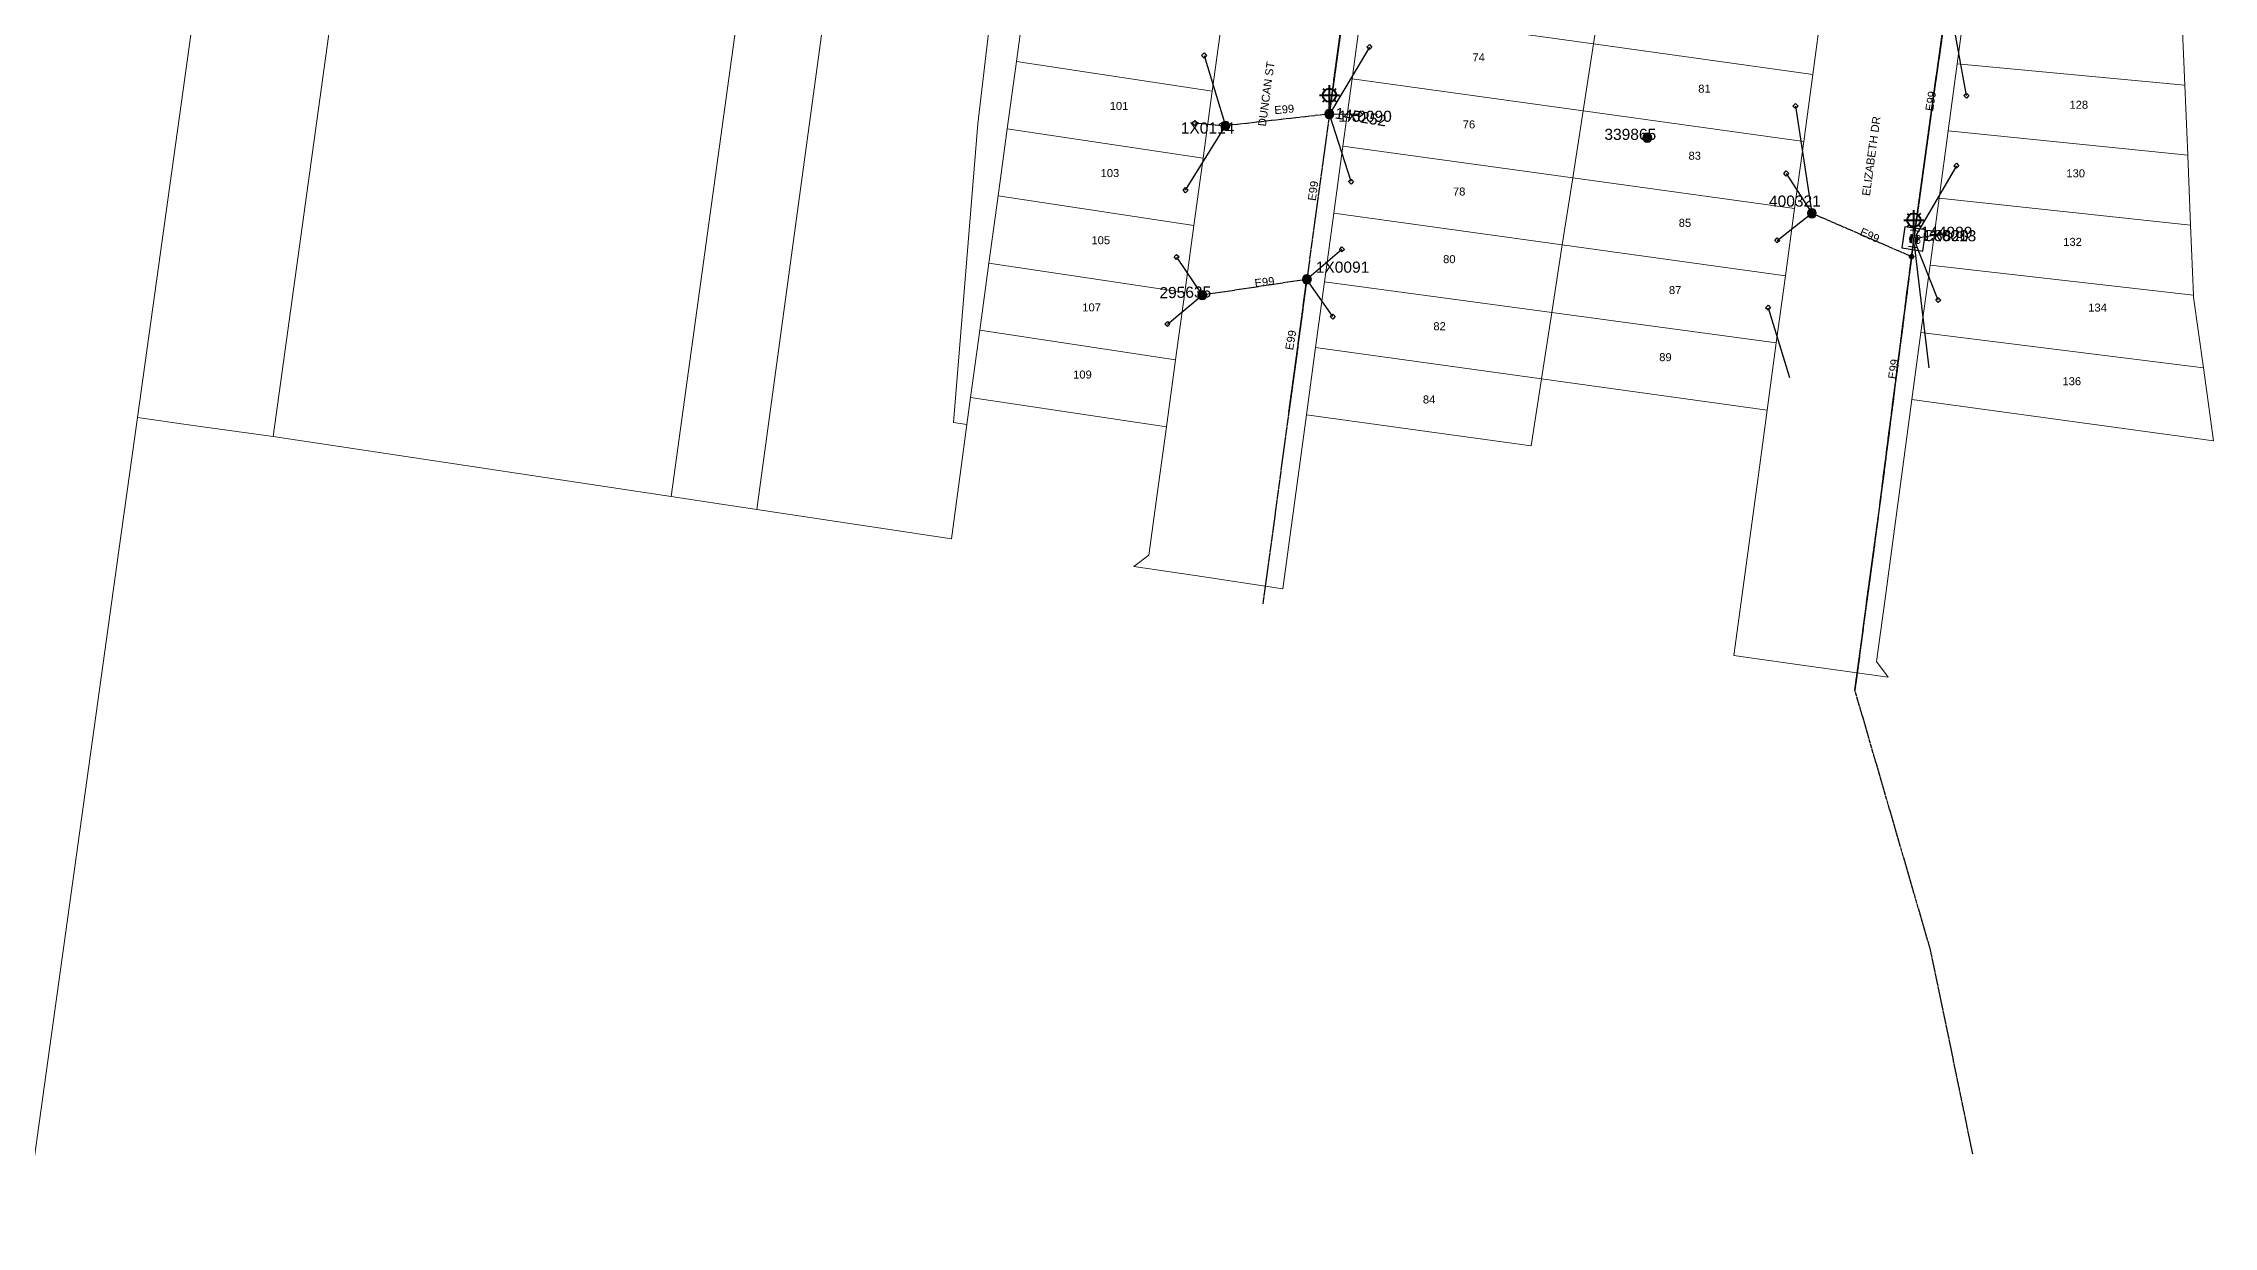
# Model space of a CAD drawing. Header units: metres. Extents: x 285484 to 287894, y 6116737 to 6119204.
# Drawn here: x 287388.4 to 287876.6, y 6117305.4 to 6117571.5 of the extents above; entities that cross this region are included whole.
import ezdxf
from ezdxf.enums import TextEntityAlignment as Align

# ---------------------------------------------------------------- set-up
doc = ezdxf.new("R2010")
doc.units = ezdxf.units.M
doc.linetypes.add('Cable Exist OH', pattern=[1, 1, 0])
doc.layers.get('0').update_dxf_attribs({"color": 6})
doc.layers.add('Cadastre Land Parcels_SP_EXT', color=7, linetype='Continuous', lineweight=5)
doc.layers.add('Cadastre Roads_SP_EXT', color=7, linetype='Continuous', lineweight=5)
for name, color, linetype in [('Equip_LV_EXT', 7, 'Continuous'), ('Equip_SP_HV_EXT', 7, 'Continuous'), ('Equip_SP_SL_EXT', 7, 'Continuous'), ('Mains_HV_EXT', 7, 'Continuous'), ('Mains_LV_EXT', 7, 'Continuous'), ('Mains_SL_EXT', 7, 'Continuous'), ('Services_SP_EXT', 7, 'Continuous'), ('SupportsOH_SP_TR_HV_LV_SL_EXT', 7, 'Continuous')]:
    doc.layers.add(name, color=color, linetype=linetype)
doc.styles.add('iecARIAL', font='arial.ttf', dxfattribs={"height": 2})
doc.styles.add('POLE_LABEL', font='arial.ttf')
doc.styles.get("Standard").update_dxf_attribs({"font": 'arial.ttf'})

# ---------------------------------------------------------------- blocks, each defined once
blk = doc.blocks.new('SL_LANTERN_EXT')
at = {"lineweight": 40}
for p, q in [((-1.46, 5.68), (-1.06, 5.28)), ((0, 1.97), (0, 6.47)), ((1.46, 5.68), (1.06, 5.28)), ((-2.25, 4.22), (2.25, 4.22)), ((-1.46, 2.76), (-1.06, 3.16)), ((0, 0), (0, 2.72)), ((1.46, 2.76), (1.06, 3.16))]:
    blk.add_line(p, q, dxfattribs=at)
blk.add_circle((0, 4.22), 1.5, dxfattribs=at)
at = {"style": 'iecARIAL', "flags": 8}
blk.add_attdef('ASSET_NUM', (1.5, 1.5), '', height=2.5, dxfattribs=at)
for tag, p, height, flags in [('OPERATING_VOLTAGE', (0.98, -1.65), 0.2, 9), ('ORIENTATION', (0.98, -1.85), 0.2, 9), ('OWNED_BY', (0.98, -2.05), 0.2, 9), ('STATE', (0.98, -2.25), 0.2, 9), ('CONSTRUCTED_VOLTAGE', (0.98, -0.65), 0.2, 9), ('CONTROL_TYPE', (0.98, -0.85), 0.2, 9), ('LANTERN_PURPOSE', (0.98, -1.05), 0.2, 9), ('LANTERN_TYPE', (0.98, -1.25), 0.2, 9), ('NO_PHASES', (0.98, -1.45), 0.2, 9), ('USAGE', (0.98, -2.45), 0.2, 9), ('CEXIST', (0.98, -2.65), 0.2, 9), ('CNEW', (0.98, -2.85), 0.2, 9), ('CNUMBER', (0.98, -3.05), 0.2, 9), ('CREMOVE', (0.98, -3.25), 0.2, 9), ('CREPLACE', (0.98, -3.45), 0.2, 9), ('LKINGHEIGHT', (0.98, -3.65), 0.2, 9), ('LBRACKET', (0.98, -3.85), 0.2, 9), ('LBRACKETVOCAB', (0.98, -4.05), 0.2, 9), ('LCATEGORY', (0.98, -4.25), 0.2, 9), ('LCHARGE1', (0.98, -4.45), 0.2, 9), ('LCHARGE1PERCENT', (0.98, -4.65), 0.2, 9), ('LCHARGE2', (0.98, -4.85), 0.2, 9), ('LCHARGE2PERCENT', (0.98, -5.05), 0.2, 9), ('LNUMBER', (2.18, -3.25), 2.5, 8), ('STREETNAME', (0.98, -9.25), 0.2, 9), ('SUBURB', (0.98, -9.45), 0.2, 1), ('LCHARGE3', (0.98, -5.25), 0.2, 9), ('LCHARGE3PERCENT', (0.98, -5.45), 0.2, 9), ('LEXIST', (0.98, -5.65), 0.2, 9), ('LLAMP', (0.98, -5.85), 0.2, 9), ('LLAMPVOCAB', (0.98, -6.05), 0.2, 9), ('LMAST', (0.98, -6.25), 0.2, 9), ('LMASTVOCAB', (0.98, -6.45), 0.2, 9), ('LNEW', (0.98, -6.65), 0.2, 9), ('LANTNUMBER', (0.98, -6.85), 0.2, 9), ('LOUTREACH', (0.98, -7.25), 0.2, 9), ('LOUTREACHVOCAB', (0.98, -7.45), 0.2, 9), ('LRATECODE', (0.98, -7.65), 0.2, 9), ('LREMOVE', (0.98, -7.85), 0.2, 9), ('LREPLACE', (0.98, -8.05), 0.2, 9), ('LTYPE', (0.98, -8.25), 0.2, 9), ('LTYPEVOCAB', (0.98, -8.45), 0.2, 9), ('LEGEND', (0.98, -8.65), 0.2, 9), ('LOCATION', (0.98, -8.85), 0.2, 9), ('NOTES', (0.98, -9.05), 0.2, 9)]:
    blk.add_attdef(tag, p, '', height=height, dxfattribs=dict(flags=flags))
blk = doc.blocks.new('CCP_EXT')
blk.add_wipeout([(0, 0.57), (0.57, 0), (0, -0.57), (-0.57, 0)])
blk.add_lwpolyline([(-0.57, 0), (0, 0.57), (0.57, 0), (0, -0.57), (-0.57, 0)])
at = {"flags": 1}
blk.add_attdef('Z', (0, 0), '', height=0.2, dxfattribs=at)
at = {"flags": 9}
for tag, p in [('CCP_TYPE', (0, 0)), ('CONSTRUCTED_VOLTAGE', (0, -0.2)), ('OPERATING_VOLTAGE', (0, -0.6)), ('ORIENTATION', (0, -0.8)), ('OWNED_BY', (0, -1)), ('STATE', (0, -1.8)), ('NO_PHASES', (0, -0.4)), ('USAGE', (0, -1.2)), ('LEGEND', (0, -1.4)), ('LIFE_SUPPORT', (0, -1.6)), ('NOTES', (0, -2))]:
    blk.add_attdef(tag, text='', height=0.2, dxfattribs=at).set_placement(p, align=Align.MIDDLE_LEFT)
blk = doc.blocks.new('POLE_EXT')
blk.add_hatch(color=256).paths.add_polyline_path([(-1, 0, 1), (1, 0, 1)])
blk.add_lwpolyline([(-1, 0, 1), (1, 0, 1)], format="xyb", close=True)
for tag, height, flags, p in [('pNumber', 2.5, 8, (-17.84, 2.07)), ('OWNED_BY', 0.2, 9, (1.35, -0.4)), ('SPECIAL_USE', 0.2, 9, (1.35, -0.8)), ('STATE', 0.2, 9, (1.35, -1)), ('cLV', 0.2, 9, (1.35, -1.4)), ('hDepth', 0.2, 9, (1.35, -1.6)), ('hDia', 0.2, 9, (1.35, -1.8)), ('cHV', 0.2, 9, (1.35, -2)), ('cLinedev', 0.2, 9, (1.35, -3.4)), ('pExisting', 0.2, 9, (1.35, -3.8)), ('pFooting', 0.2, 9, (1.35, -4.4)), ('pNew', 0.2, 9, (1.35, -4.6)), ('PARENT', 0.2, 9, (1.35, -0.6)), ('USAGE', 0.2, 9, (1.35, -1.2)), ('LBRACKET', 0.2, 9, (1.35, -2.2)), ('LExisting', 0.2, 9, (1.35, -2.4)), ('LANTNUMBER', 0.2, 9, (1.35, -2.6)), ('LOther', 0.2, 9, (1.35, -2.8)), ('LRemove', 0.2, 9, (1.35, -3)), ('LEGEND', 0.2, 9, (1.35, -3.2)), ('LOCATION', 0.2, 9, (1.35, -3.6)), ('PFNUMBER', 0.2, 9, (1.35, -4)), ('NEWPFNUMBER', 0.2, 9, (1.35, -4.2)), ('pRelocate', 0.2, 9, (1.35, -5)), ('pRemove', 0.2, 9, (1.35, -5.2)), ('pReplace', 0.2, 9, (1.35, -5.4)), ('pStay', 0.2, 9, (1.35, -5.6)), ('pType', 0.2, 9, (1.35, -5.8)), ('cspan', 0.2, 9, (1.35, -6)), ('STREETNAME', 0.2, 9, (1.35, -6.2)), ('SUBURB', 0.2, 9, (1.35, -6.4)), ('OPERATED_BY', 0.2, 9, (1.36, -7.01)), ('NOTES', 0.2, 9, (1.35, -6.6)), ('MAINTAINED_BY', 0.2, 9, (1.36, -6.81))]:
    blk.add_attdef(tag, text='', height=height, dxfattribs=dict(flags=flags)).set_placement(p, align=Align.MIDDLE_LEFT)
at = {"style": 'POLE_LABEL'}
for tag, height, flags, p in [('STRUCTURE_PLANT_NUMBER', 0.2, 9, (1.35, 0.03)), ('ASSET_NUM', 2.5, 8, (2, 2)), ('STREET_CODE', 0.2, 9, (1.35, -0.2))]:
    blk.add_attdef(tag, text='', height=height, dxfattribs=dict(at, flags=flags)).set_placement(p, align=Align.MIDDLE_LEFT)
at = {"flags": 1}
blk.add_attdef('Z', (1.35, -7.33), '', height=0.2, dxfattribs=at)
blk = doc.blocks.new('HV_LOAD_BREAK_EXT')
blk.add_lwpolyline([(-2.4, -2.4), (2.4, -2.4), (2.4, 2.4), (-2.4, 2.4)], close=True)
at = {"insert": (-1.1, 0.99), "char_height": 2, "width": 2.9628, "attachment_point": 1}
blk.add_mtext('{\\Fisocp|c0;LB}', dxfattribs=at)
for tag, height, flags, p in [('STREET_CODE', 0.2, 9, (1.5, 0)), ('ASSET_NUM', 2.5, 8, (2, 2)), ('ACTUAL_STATUS', 0.2, 9, (1.5, -0.2)), ('CONSTRUCTED_VOLTAGE', 0.2, 9, (1.5, -0.4)), ('OPERATING_VOLTAGE', 0.2, 9, (1.5, -0.8)), ('ORIENTATION', 0.2, 9, (1.5, -1)), ('OWNED_BY', 0.2, 9, (1.5, -1.2)), ('OPERATED_BY', 0.2, 9, (1.5, -1.4)), ('STATE', 0.2, 9, (1.5, -1.8)), ('SWITCH_TYPE', 0.2, 9, (1.5, -2)), ('STREETNAME', 0.2, 9, (1.5, -2.8)), ('SUBURB', 0.2, 9, (1.5, -3)), ('Z', 0.2, 1, (1.5, -3.6)), ('NO_PHASES', 0.2, 9, (1.5, -0.6)), ('MAINTAINED_BY', 0.2, 9, (1.5, -1.6)), ('USAGE', 0.2, 9, (1.5, -2.2)), ('LEGEND', 0.2, 9, (1.5, -2.4)), ('LOCATION', 0.2, 9, (1.5, -2.6)), ('NOTES', 0.2, 9, (1.5, -3.2)), ('LABEL_ALIGNMENT', 0.2, 9, (1.5, -3.4))]:
    blk.add_attdef(tag, text='', height=height, dxfattribs=dict(flags=flags)).set_placement(p, align=Align.MIDDLE_LEFT)
blk = doc.blocks.new('End Shackle_EXT')
blk.add_wipeout([(0, 0.25), (1.81, 0.25), (1.82, -0.25), (0, -0.25)])
blk.add_line((1.81, -1), (1.81, 1))
at = {"flags": 1}
blk.add_attdef('Z', (0, 0), '', height=0.2, dxfattribs=at)
at = {"flags": 9}
for tag, p in [('CONNECTOR_TYPE', (0, 0)), ('CONSTRUCTED_VOLTAGE', (0, -0.2)), ('OPERATING_VOLTAGE', (0, -0.6)), ('ORIENTATION', (0, -0.8)), ('OWNED_BY', (0, -1)), ('STATE', (0, -1.2)), ('NO_PHASES', (0, -0.4)), ('USAGE', (0, -1.4)), ('NOTES', (0, -1.6))]:
    blk.add_attdef(tag, text='', height=0.2, dxfattribs=at).set_placement(p, align=Align.MIDDLE_LEFT)
blk = doc.blocks.new('CONNECTOR_NODE_EXT')
h = blk.add_hatch(color=256)
edge = h.paths.add_edge_path()
edge.add_arc((0, 0), 0.5, 0, 360)
blk.add_circle((0, 0), 0.5)
at = {"flags": 1}
blk.add_attdef('Z', (0, 0), '', height=0.2, dxfattribs=at)
at = {"flags": 9}
for tag, p in [('CONNECTOR_TYPE', (0, 0)), ('CONSTRUCTED_VOLTAGE', (0, -0.2)), ('OPERATING_VOLTAGE', (0, -0.6)), ('ORIENTATION', (0, -0.8)), ('SUBTYPE', (0, -1)), ('NO_PHASES', (0, -0.4)), ('USAGE', (0, -1.2)), ('NOTES', (0, -1.4))]:
    blk.add_attdef(tag, text='', height=0.2, dxfattribs=at).set_placement(p, align=Align.MIDDLE_LEFT)

msp = doc.modelspace()

# ---------------------------------------------------------------- linework, layer by layer
at = {"layer": 'Cadastre Land Parcels_SP_EXT', "linetype": 'Continuous'}
for points in [[(287377.41, 6117256.97), (287405.41, 6117457.46), (287409.58, 6117487.31), (287437.08, 6117684.26), (287251.14, 6117711.18), (287234.53, 6117713.59), (287215.5, 6117716.34), (287186.65, 6117711.08), (287185.51, 6117709.65), (287149.04, 6117663.93), (286975.06, 6117390.66), (286863.28, 6117135.24)], [(287377.41, 6117256.97), (287405.41, 6117457.46), (287409.58, 6117487.31), (287437.08, 6117684.26), (287251.14, 6117711.18), (287234.53, 6117713.59), (287215.5, 6117716.34), (287186.65, 6117711.08), (287185.51, 6117709.65), (287149.04, 6117663.93), (286975.06, 6117390.66), (286863.28, 6117135.24)], [(287607.1, 6117625.46), (287598.6, 6117553.38), (287593.17, 6117486.2), (287596.18, 6117485.78), (287597.01, 6117491.87), (287599.07, 6117506.98), (287601.13, 6117522.08), (287603.19, 6117537.19), (287605.25, 6117552.29), (287607.31, 6117567.4), (287609.37, 6117582.5)]]:
    msp.add_lwpolyline(points, dxfattribs=at)
for points in [[(287556.89, 6117666.9), (287467.37, 6117679.87), (287440.14, 6117483.05), (287529.65, 6117469.55), (287556.89, 6117666.9)], [(287556.89, 6117666.9), (287467.37, 6117679.87), (287440.14, 6117483.05), (287529.65, 6117469.55), (287556.89, 6117666.9)], [(287594.95, 6117476.77), (287596.18, 6117485.78), (287593.17, 6117486.2), (287598.6, 6117553.38), (287607.1, 6117625.46), (287574.4, 6117629.68), (287571.19, 6117630.09), (287548.91, 6117466.65), (287592.67, 6117460.05), (287594.95, 6117476.77)], [(287594.95, 6117476.77), (287596.18, 6117485.78), (287593.17, 6117486.2), (287598.6, 6117553.38), (287607.1, 6117625.46), (287574.4, 6117629.68), (287571.19, 6117630.09), (287548.91, 6117466.65), (287592.67, 6117460.05), (287594.95, 6117476.77)], [(287739.43, 6117586.43), (287686.92, 6117593.7), (287684.87, 6117578.6), (287737.1, 6117571.36), (287739.43, 6117586.43)], [(287788.5, 6117579.63), (287739.43, 6117586.43), (287737.1, 6117571.36), (287786.44, 6117564.52), (287788.5, 6117579.63)], [(287653.4, 6117575.86), (287609.37, 6117582.5), (287607.31, 6117567.4), (287651.34, 6117560.76), (287653.4, 6117575.86)], [(287737.1, 6117571.36), (287684.87, 6117578.6), (287682.81, 6117563.5), (287734.76, 6117556.3), (287737.1, 6117571.36)], [(287869.48, 6117577.79), (287820.94, 6117582.03), (287818.9, 6117566.92), (287870.13, 6117562.06), (287869.48, 6117577.79)], [(287786.44, 6117564.52), (287737.1, 6117571.36), (287734.76, 6117556.3), (287784.39, 6117549.42), (287786.44, 6117564.52)], [(287651.34, 6117560.76), (287607.31, 6117567.4), (287605.25, 6117552.29), (287649.28, 6117545.65), (287651.34, 6117560.76)], [(287870.13, 6117562.06), (287818.9, 6117566.92), (287816.87, 6117551.81), (287870.77, 6117546.34), (287870.13, 6117562.06)], [(287734.76, 6117556.3), (287682.81, 6117563.5), (287680.76, 6117548.39), (287732.43, 6117541.23), (287734.76, 6117556.3)], [(287784.39, 6117549.42), (287734.76, 6117556.3), (287732.43, 6117541.23), (287782.33, 6117534.32), (287784.39, 6117549.42)], [(287649.28, 6117545.65), (287605.25, 6117552.29), (287603.19, 6117537.19), (287647.22, 6117530.55), (287649.28, 6117545.65)], [(287870.77, 6117546.34), (287816.87, 6117551.81), (287814.83, 6117536.7), (287871.41, 6117530.61), (287870.77, 6117546.34)], [(287732.43, 6117541.23), (287680.76, 6117548.39), (287678.7, 6117533.29), (287730.09, 6117526.17), (287732.43, 6117541.23)], [(287782.33, 6117534.32), (287732.43, 6117541.23), (287730.09, 6117526.17), (287780.28, 6117519.21), (287782.33, 6117534.32)], [(287647.22, 6117530.55), (287603.19, 6117537.19), (287601.13, 6117522.08), (287645.16, 6117515.44), (287647.22, 6117530.55)], [(287871.41, 6117530.61), (287814.83, 6117536.7), (287812.8, 6117521.59), (287872.06, 6117514.89), (287871.41, 6117530.61)], [(287730.09, 6117526.17), (287678.7, 6117533.29), (287676.61, 6117517.86), (287727.73, 6117510.94), (287730.09, 6117526.17)], [(287780.28, 6117519.21), (287730.09, 6117526.17), (287727.73, 6117510.94), (287778.22, 6117504.11), (287780.28, 6117519.21)], [(287645.16, 6117515.44), (287601.13, 6117522.08), (287599.07, 6117506.98), (287643.1, 6117500.34), (287645.16, 6117515.44)], [(287872.06, 6117514.89), (287812.8, 6117521.59), (287810.76, 6117506.48), (287874.3, 6117498.5), (287872.07, 6117514.4), (287872.06, 6117514.89)], [(287727.73, 6117510.94), (287676.61, 6117517.86), (287674.6, 6117503.08), (287725.42, 6117496.04), (287727.73, 6117510.94)], [(287778.22, 6117504.11), (287727.73, 6117510.94), (287725.42, 6117496.04), (287776.17, 6117489.01), (287778.22, 6117504.11)], [(287643.1, 6117500.34), (287599.07, 6117506.98), (287597.01, 6117491.87), (287641.05, 6117485.23), (287643.1, 6117500.34)], [(287874.3, 6117498.5), (287810.76, 6117506.48), (287808.72, 6117491.37), (287876.59, 6117482.1), (287874.3, 6117498.5)], [(287725.42, 6117496.04), (287674.6, 6117503.08), (287672.54, 6117487.98), (287698.02, 6117484.45), (287723.09, 6117480.97), (287725.42, 6117496.04)]]:
    msp.add_lwpolyline(points, close=True, dxfattribs=at)
at = {"layer": 'Cadastre Roads_SP_EXT', "linetype": 'Continuous'}
for points in [[(287467.37, 6117679.87), (287449.53, 6117682.45), (287437.08, 6117684.26), (287409.58, 6117487.31), (287422.14, 6117485.56), (287440.14, 6117483.05), (287467.37, 6117679.87)], [(287575.84, 6117664.15), (287568.05, 6117665.28), (287556.89, 6117666.9), (287529.65, 6117469.55), (287540.99, 6117467.84), (287548.91, 6117466.65), (287571.19, 6117630.09), (287575.84, 6117664.15)]]:
    msp.add_lwpolyline(points, close=True, dxfattribs=at)
at = {"layer": 'Mains_LV_EXT', "linetype": 'Cable Exist OH'}
for points in [[(287677.7, 6117555.6), (287654.31, 6117552.95)], [(287672.64, 6117518.41), (287649.12, 6117514.86)], [(287668.58, 6117488.54), (287672.64, 6117518.41)]]:
    msp.add_lwpolyline(points, dxfattribs=at)

# ---------------------------------------------------------------- block references
at = {"layer": 'Equip_SP_SL_EXT'}
ref = msp.add_blockref('SL_LANTERN_EXT', (287677.7, 6117555.6), dxfattribs=at)
ref.add_attrib('ASSET_NUM', '145252', dxfattribs={"layer": '0', "height": 2.5, "rotation": 350.9577, "style": 'iecARIAL'}).set_placement((287679.2, 6117557.1), align=Align.TOP_LEFT)
ref = msp.add_blockref('SL_LANTERN_EXT', (287809.17, 6117527.52), dxfattribs=at)
ref.add_attrib('ASSET_NUM', '144989', dxfattribs={"layer": '0', "height": 2.5, "rotation": 359.9148, "style": 'iecARIAL'}).set_placement((287810.68, 6117529.02), align=Align.MIDDLE_LEFT)
at = {"layer": 'SupportsOH_SP_TR_HV_LV_SL_EXT'}
ref = msp.add_blockref('POLE_EXT', (287749.21, 6117550.28), dxfattribs=at)
ref.add_attrib('ASSET_NUM', '339865', dxfattribs={"layer": '0', "height": 2.5, "style": 'POLE_LABEL'}).set_placement((287751.21, 6117551.03), align=Align.MIDDLE_RIGHT)
ref = msp.add_blockref('POLE_EXT', (287786.23, 6117533.27), dxfattribs=at)
ref.add_attrib('ASSET_NUM', '400321', dxfattribs={"layer": '0', "height": 2.5, "style": 'POLE_LABEL'}).set_placement((287788.23, 6117534.02), align=Align.BOTTOM_RIGHT)
ref = msp.add_blockref('POLE_EXT', (287649.12, 6117514.86), dxfattribs=at)
ref.add_attrib('ASSET_NUM', '295635', dxfattribs={"layer": '0', "height": 2.5, "rotation": 1, "style": 'POLE_LABEL'}).set_placement((287651.12, 6117515.61), align=Align.MIDDLE_RIGHT)

# ---------------------------------------------------------------- texts
at = {"layer": 'Cadastre Land Parcels_SP_EXT'}
for s, p in [('74', (287709.88, 6117567.44)), ('81', (287760.67, 6117560.4)), ('101', (287628.29, 6117556.52)), ('76', (287707.69, 6117552.36)), ('128', (287844.17, 6117556.78)), ('83', (287758.48, 6117545.32)), ('103', (287626.24, 6117541.42)), ('130', (287843.47, 6117541.37)), ('78', (287705.49, 6117537.27)), ('85', (287756.28, 6117530.23)), ('105', (287624.18, 6117526.32)), ('132', (287842.77, 6117525.95)), ('80', (287703.28, 6117522.06)), ('87', (287754.08, 6117515.11)), ('107', (287622.12, 6117511.21)), ('134', (287848.4, 6117511.17)), ('82', (287701.09, 6117506.98)), ('89', (287751.89, 6117500.02)), ('109', (287620.06, 6117496.11)), ('136', (287842.59, 6117494.61)), ('84', (287698.73, 6117490.5))]:
    msp.add_text(s, height=1.8, dxfattribs=at).set_placement(p)
at = {"layer": 'Cadastre Roads_SP_EXT'}
for s, rotation, p in [('DUNCAN ST', 82.2495, (287663.41, 6117552.73)), ('ELIZABETH DR', 82.2903, (287799.27, 6117537.1))]:
    msp.add_text(s, height=1.8, rotation=rotation, dxfattribs=at).set_placement(p)
at = {"layer": 'Mains_LV_EXT'}
for rotation, p in [(81.0081, (287813.49, 6117556.16)), (5.3001, (287665.4, 6117555.56)), (82.1455, (287674.62, 6117535.99)), (335.3687, (287796.84, 6117528.47)), (7.4344, (287661, 6117516.65)), (80.0383, (287669.51, 6117502.39)), (81.5738, (287805.12, 6117495.9))]:
    msp.add_text('E99', height=1.8, rotation=rotation, dxfattribs=at).set_placement(p)

# ---------------------------------------------------------------- next in the draw order: block references
at = {"layer": 'Services_SP_EXT'}
for p in [(287649.5, 6117568.77), (287686.71, 6117570.67), (287647.43, 6117553.6), (287684.65, 6117555.52), (287782.55, 6117557.4), (287818.73, 6117543.98), (287682.59, 6117540.4), (287780.48, 6117542.23), (287645.37, 6117538.47), (287680.51, 6117525.14), (287778.43, 6117527.19), (287816.68, 6117528.78), (287643.32, 6117523.45), (287678.46, 6117510.04), (287776.37, 6117512.03), (287814.67, 6117513.75), (287641.26, 6117508.35)]:
    msp.add_blockref('CCP_EXT', p, dxfattribs=at)
at = {"layer": 'Services_SP_EXT', "rotation": 90.0000000000002}
msp.add_blockref('CCP_EXT', (287820.98, 6117559.75), dxfattribs=at)

# ---------------------------------------------------------------- next in the draw order: linework, layer by layer
at = {"layer": 'Cadastre Roads_SP_EXT', "linetype": 'Continuous'}
for points in [[(287653.4, 6117575.86), (287651.34, 6117560.76), (287649.28, 6117545.65), (287647.22, 6117530.55), (287645.16, 6117515.44), (287643.1, 6117500.34), (287641.05, 6117485.23), (287638.99, 6117470.13), (287637.12, 6117456.39), (287633.7, 6117453.87), (287647.48, 6117451.79), (287667.22, 6117448.81), (287672.54, 6117487.98), (287674.6, 6117503.08), (287676.61, 6117517.86), (287678.7, 6117533.29), (287680.76, 6117548.39), (287682.81, 6117563.5), (287684.87, 6117578.6)], [(287788.5, 6117579.63), (287786.44, 6117564.52), (287784.39, 6117549.42), (287782.33, 6117534.32), (287780.28, 6117519.21), (287778.22, 6117504.11), (287776.17, 6117489.01), (287774.12, 6117473.9), (287768.66, 6117433.82), (287782.93, 6117431.82), (287803.39, 6117428.95), (287800.79, 6117432.44), (287800.79, 6117432.44), (287802.62, 6117446.04), (287804.66, 6117461.15), (287806.69, 6117476.26), (287808.72, 6117491.37), (287810.76, 6117506.48), (287812.8, 6117521.59), (287814.83, 6117536.7), (287816.87, 6117551.81), (287818.9, 6117566.92), (287820.94, 6117582.03)]]:
    msp.add_lwpolyline(points, dxfattribs=at)
at = {"layer": 'Mains_LV_EXT', "linetype": 'Cable Exist OH'}
for points in [[(287683.95, 6117601.58), (287677.7, 6117555.6)], [(287677.7, 6117555.6), (287672.64, 6117518.41)]]:
    msp.add_lwpolyline(points, dxfattribs=at)
at = {"layer": 'Mains_SL_EXT', "linetype": 'Cable Exist OH'}
for points in [[(287677.7, 6117555.6), (287683.95, 6117601.58), (287690.33, 6117651.36)], [(287677.7, 6117555.6), (287672.64, 6117518.41), (287668.58, 6117488.54), (287662.72, 6117445.44)]]:
    msp.add_lwpolyline(points, dxfattribs=at)
at = {"layer": 'Services_SP_EXT'}
for points in [[(287820.98, 6117559.75), (287816.84, 6117582.93)], [(287649.5, 6117568.77), (287654.31, 6117552.95)], [(287686.71, 6117570.67), (287677.7, 6117555.6)], [(287682.59, 6117540.4), (287677.7, 6117555.6)], [(287684.65, 6117555.52), (287677.7, 6117555.6)], [(287782.55, 6117557.4), (287786.23, 6117533.27)], [(287645.37, 6117538.47), (287654.31, 6117552.95)], [(287647.43, 6117553.6), (287654.31, 6117552.95)], [(287780.48, 6117542.23), (287786.23, 6117533.27)], [(287818.73, 6117543.98), (287809.17, 6117527.52)], [(287778.43, 6117527.19), (287786.23, 6117533.27)], [(287680.51, 6117525.14), (287672.64, 6117518.41)], [(287816.68, 6117528.78), (287809.17, 6117527.52)], [(287812.6, 6117498.5), (287809.17, 6117527.52)], [(287814.67, 6117513.75), (287809.17, 6117527.52)], [(287643.29, 6117523.43), (287649.12, 6117514.86)], [(287678.46, 6117510.04), (287672.64, 6117518.41)], [(287641.26, 6117508.35), (287649.12, 6117514.86)], [(287776.37, 6117512.03), (287781.2, 6117496.35)]]:
    msp.add_lwpolyline(points, dxfattribs=at)

# ---------------------------------------------------------------- next in the draw order: block references
at = {"layer": 'Equip_SP_HV_EXT'}
ref = msp.add_blockref('HV_LOAD_BREAK_EXT', (287809.17, 6117527.52), dxfattribs=dict(at, rotation=351.5492826294809))
ref.add_attrib('ASSET_NUM', 'C8820', dxfattribs={"layer": '0', "height": 2.5}).set_placement((287811.17, 6117528.27), align=Align.MIDDLE_LEFT)
at = {"layer": 'SupportsOH_SP_TR_HV_LV_SL_EXT'}
ref = msp.add_blockref('POLE_EXT', (287654.31, 6117552.95), dxfattribs=at)
ref.add_attrib('ASSET_NUM', '1X0114', dxfattribs={"layer": '0', "height": 2.5, "style": 'POLE_LABEL'}).set_placement((287656.31, 6117553.7), align=Align.TOP_RIGHT)
ref = msp.add_blockref('POLE_EXT', (287677.7, 6117555.6), dxfattribs=at)
ref.add_attrib('ASSET_NUM', '1X0090', dxfattribs={"layer": '0', "height": 2.5, "style": 'POLE_LABEL'}).set_placement((287679.7, 6117556.35), align=Align.TOP_LEFT)
ref = msp.add_blockref('POLE_EXT', (287809.17, 6117527.52), dxfattribs=at)
ref.add_attrib('ASSET_NUM', '1X0013', dxfattribs={"layer": '0', "height": 2.5, "rotation": 359.7573, "style": 'POLE_LABEL'}).set_placement((287811.17, 6117528.27), align=Align.MIDDLE_LEFT)
ref = msp.add_blockref('POLE_EXT', (287672.64, 6117518.41), dxfattribs=at)
ref.add_attrib('ASSET_NUM', '1X0091', dxfattribs={"layer": '0', "height": 2.5, "style": 'POLE_LABEL'}).set_placement((287674.64, 6117519.16), align=Align.BOTTOM_LEFT)

# ---------------------------------------------------------------- next in the draw order: block references
at = {"layer": 'Mains_LV_EXT', "rotation": 82.12515613025415}
msp.add_blockref('End Shackle_EXT', (287809.17, 6117527.52), dxfattribs=at)

# ---------------------------------------------------------------- next in the draw order: block references
at = {"layer": 'Mains_LV_EXT', "rotation": 262.7080756295485}
msp.add_blockref('End Shackle_EXT', (287809.17, 6117527.52), dxfattribs=at)

# ---------------------------------------------------------------- next in the draw order: linework, layer by layer
at = {"layer": 'Mains_HV_EXT', "linetype": 'Cable Exist OH'}
for points in [[(287809.17, 6117527.52), (287823.97, 6117632.8)], [(287822.44, 6117321.72), (287812.94, 6117367.53), (287795.9, 6117426.08), (287801.62, 6117468.43), (287809.17, 6117527.52)]]:
    msp.add_lwpolyline(points, dxfattribs=at)
at = {"layer": 'Mains_LV_EXT', "linetype": 'Cable Exist OH'}
for points in [[(287809.17, 6117527.52), (287816.84, 6117582.93)], [(287808.66, 6117523.52), (287786.23, 6117533.27)], [(287809.17, 6117527.52), (287808.66, 6117523.52)], [(287801.6, 6117468.44), (287808.66, 6117523.52)]]:
    msp.add_lwpolyline(points, dxfattribs=at)
at = {"layer": 'Mains_SL_EXT', "linetype": 'Cable Exist OH'}
for points in [[(287823.97, 6117632.8), (287816.84, 6117582.93), (287809.17, 6117527.52)], [(287809.17, 6117527.52), (287801.6, 6117468.44), (287795.9, 6117426.08)]]:
    msp.add_lwpolyline(points, dxfattribs=at)

# ---------------------------------------------------------------- next in the draw order: block references
at = {"layer": 'Equip_LV_EXT'}
msp.add_blockref('CONNECTOR_NODE_EXT', (287808.66, 6117523.52), dxfattribs=at)

doc.saveas('drawing.dxf')
